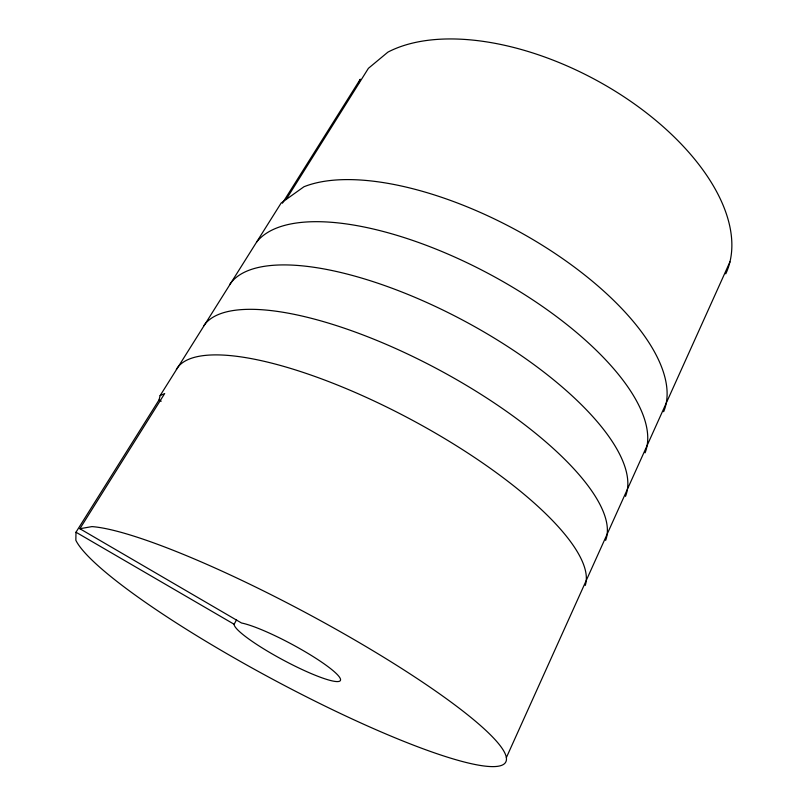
<?xml version="1.0" encoding="UTF-8"?>
<svg xmlns="http://www.w3.org/2000/svg" width="806" height="806" viewBox="0 0 806 806"><rect width="100%" height="100%" fill="white"/><g stroke="black" fill="none" stroke-linecap="round" stroke-linejoin="round"><path stroke-width="1.21" d="M75.986 532.222L75.845 540.292A244.52 37.147 28.2 0 0 388.653 735.132A244.52 37.147 28.2 0 0 438.293 692.938A244.52 37.147 28.2 0 0 91.965 526.6L79.875 528.726L164.686 393.54L160.092 395.655L159.074 399.887L75.986 532.222L234.113 624.257A60.198 9.007 28.2 0 0 305.172 670.935A60.198 9.007 28.2 0 0 328.415 666.965A60.198 9.007 28.2 0 0 241.518 622.998L79.875 528.726M358.66 83.078L360.302 79.189L282.432 203.183M506.37 757.6L729.934 261.869M234.113 624.257L236.551 619.885M160.092 395.655L281.123 203.072L303.922 186.77A218.225 94.121 28.2 0 1 543.053 245.729A218.225 94.121 28.2 0 1 663.65 411.695M286.08 199.525L368.402 68.329L387.908 52.128A207.736 112.81 28.2 0 1 623.34 96.388A207.736 112.81 28.2 0 1 725.753 273.859M159.074 399.887L161.22 401.207M176.343 369.41A231.393 67.402 28.2 0 1 407.443 417.609A231.393 67.402 28.2 0 1 585.257 585.418M203.767 325.785A227.947 74.736 28.2 0 1 437.678 369.148A227.947 74.736 28.2 0 1 605.628 540.393M229.851 284.306A224.612 81.608 28.2 0 1 464.629 321.141A224.612 81.608 28.2 0 1 625.486 496.355M256.57 242.132A221.368 88.066 28.2 0 1 492.184 275.571A221.368 88.066 28.2 0 1 645.082 452.831"/></g></svg>
